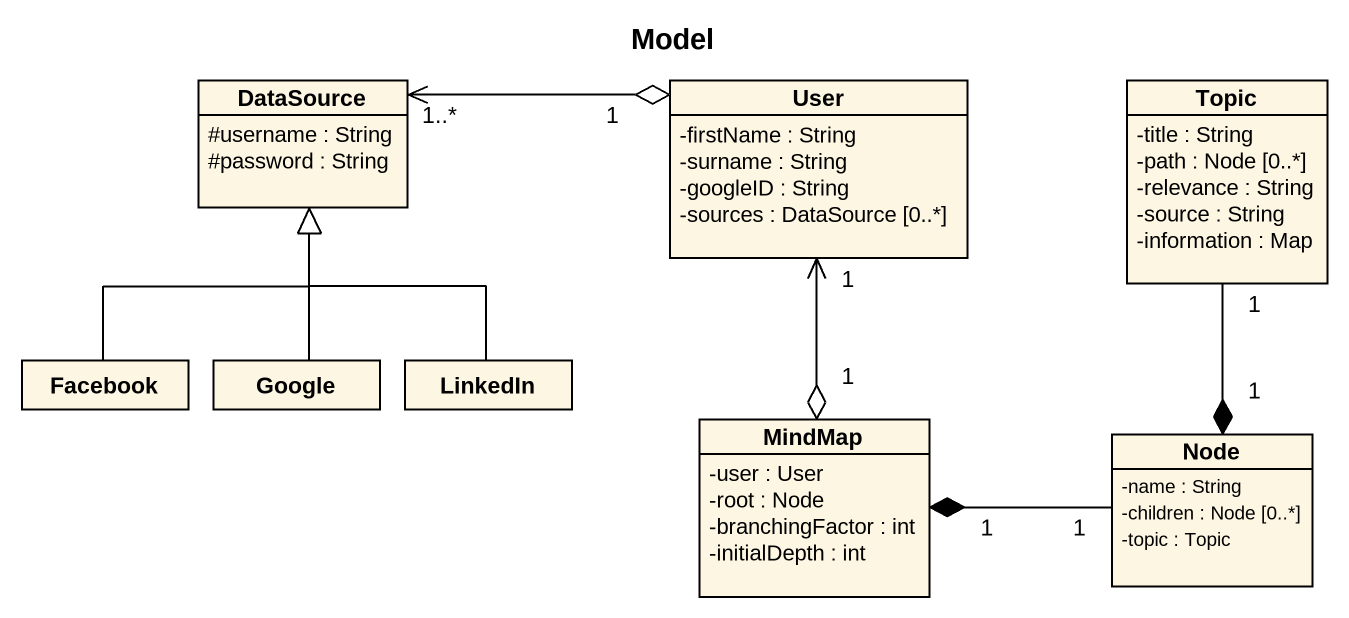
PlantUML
@startuml
title Model
hide circle
hide empty members
skinparam classAttributeIconSize 0
class DataSource {
  #username : String
  #password : String
}
class User {
  -firstName : String
  -surname : String
  -googleID : String
  -sources : DataSource [0..*]
}
class Topic {
  -title : String
  -path : Node [0..*]
  -relevance : String
  -source : String
  -information : Map
}
class Facebook
class Google
class LinkedIn
class MindMap {
  -user : User
  -root : Node
  -branchingFactor : int
  -initialDepth : int
}
class "Node" as Node_ {
  -name : String
  -children : Node [0..*]
  -topic : Topic
}
User "1" o-left-> "1..*" DataSource
Facebook -up-|> DataSource
Google -up-|> DataSource
LinkedIn -up-|> DataSource
MindMap "1" o-up-> "1" User
MindMap "1" *-right- "1" Node_
Node_ "1" *-up- "1" Topic
@enduml
